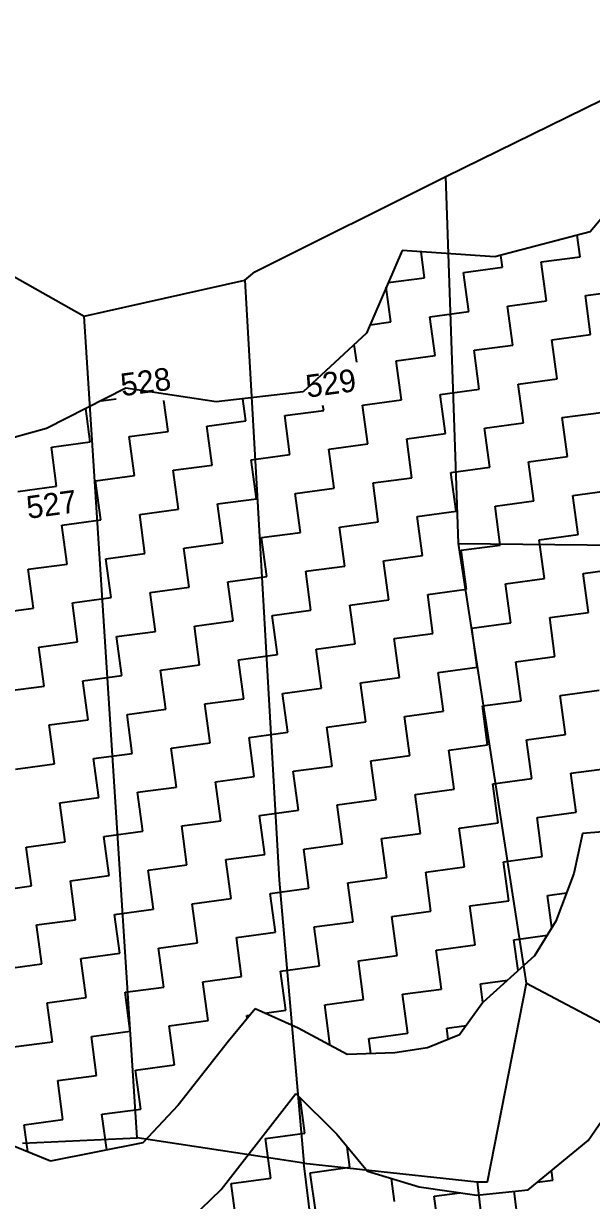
# Model space of a CAD drawing. Header units: metres. Extents: x 318393 to 319412, y 1868341 to 1869380.
# Drawn here: x 318831.5 to 318886.9, y 1869209.9 to 1869324.7 of the extents above; entities that cross this region are included whole.
import ezdxf

# ---------------------------------------------------------------- set-up
doc = ezdxf.new("R2010")
doc.units = ezdxf.units.M
doc.header["$LTSCALE"] = 0.3
doc.header["$MEASUREMENT"] = 0
for name, color, linetype in [('POLY_HATCH', 12, 'CONTINUOUS'), ('POLY_PARCEL', 6, 'CONTINUOUS'), ('TEXT_PARCEL', 7, 'CONTINUOUS'), ('V_BOUND_LINE', 7, 'CONTINUOUS')]:
    doc.layers.add(name, color=color, linetype=linetype)
doc.styles.add('TEXT_MAP', font='')
doc.styles.get('TEXT_MAP').set_extended_font_data('Kruti Dev 050')

msp = doc.modelspace()

# ---------------------------------------------------------------- linework, layer by layer
at = {"layer": 'POLY_HATCH'}
for p, q in [((318893.36, 1869312.2), (318886.8, 1869304.39)), ((318886.8, 1869304.39), (318877.48, 1869301.94)), ((318868.42, 1869302.58), (318864.95, 1869294.5)), ((318877.48, 1869301.94), (318868.42, 1869302.58)), ((318864.95, 1869294.5), (318858.78, 1869288.77)), ((318841.46, 1869289.13), (318833.7, 1869285.21)), ((318850.28, 1869287.79), (318841.46, 1869289.13)), ((318858.78, 1869288.77), (318850.28, 1869287.79)), ((318833.7, 1869285.21), (318825.38, 1869282.9)), ((318892.06, 1869246.17), (318886.05, 1869245.69)), ((318886.05, 1869245.69), (318885.19, 1869241.8)), ((318885.19, 1869241.8), (318883.44, 1869237.14)), ((318883.44, 1869237.14), (318881.36, 1869233.74)), ((318881.36, 1869233.74), (318876.31, 1869229.21)), ((318876.31, 1869229.21), (318874.03, 1869226.03)), ((318854.09, 1869228.58), (318851.48, 1869225.44)), ((318858.28, 1869226.69), (318854.09, 1869228.58)), ((318863.06, 1869224.14), (318858.28, 1869226.69)), ((318851.48, 1869225.44), (318846.55, 1869219.18)), ((318874.03, 1869226.03), (318870.92, 1869224.79)), ((318867.71, 1869224.28), (318863.06, 1869224.14)), ((318870.92, 1869224.79), (318867.71, 1869224.28)), ((318886.6, 1869215.73), (318892.35, 1869224.13)), ((318850.76, 1869210.97), (318858.06, 1869220.31)), ((318858.06, 1869220.31), (318862.04, 1869216.34)), ((318846.55, 1869219.18), (318843.11, 1869215.51)), ((318862.04, 1869216.34), (318865.06, 1869212.74)), ((318834.09, 1869213.72), (318828.8, 1869215.87)), ((318843.11, 1869215.51), (318834.09, 1869213.72)), ((318880.73, 1869210.92), (318886.6, 1869215.73)), ((318865.06, 1869212.74), (318870.11, 1869211.21)), ((318843.65, 1869204.11), (318850.76, 1869210.97)), ((318870.11, 1869211.21), (318875.71, 1869210.41)), ((318875.71, 1869210.41), (318880.73, 1869210.92))]:
    msp.add_line(p, q, dxfattribs=at)
at = {"layer": 'POLY_HATCH', "linetype": 'Continuous'}
for p, q in [((318885.81, 1869301.96), (318885.53, 1869304.05)), ((318870.62, 1869299.91), (318870.28, 1869302.45)), ((318878.22, 1869300.94), (318878.06, 1869302.09)), ((318882.02, 1869301.45), (318885.81, 1869301.96)), ((318882.53, 1869297.65), (318882.02, 1869301.45)), ((318874.42, 1869300.42), (318878.22, 1869300.94)), ((318874.93, 1869296.62), (318874.42, 1869300.42)), ((318867.34, 1869295.6), (318866.88, 1869298.99)), ((318867.07, 1869299.43), (318870.62, 1869299.91)), ((318878.73, 1869297.14), (318882.53, 1869297.65)), ((318886.33, 1869298.17), (318890.13, 1869298.68)), ((318886.84, 1869294.37), (318886.33, 1869298.17)), ((318871.13, 1869296.11), (318874.93, 1869296.62)), ((318879.24, 1869293.34), (318878.73, 1869297.14)), ((318865.3, 1869295.32), (318867.34, 1869295.6)), ((318871.65, 1869292.31), (318871.13, 1869296.11)), ((318883.04, 1869293.85), (318886.84, 1869294.37)), ((318864, 1869291.67), (318863.76, 1869293.4)), ((318875.45, 1869292.83), (318879.24, 1869293.34)), ((318883.56, 1869290.05), (318883.04, 1869293.85)), ((318867.85, 1869291.8), (318871.65, 1869292.31)), ((318875.96, 1869289.03), (318875.45, 1869292.83)), ((318868.36, 1869288), (318867.85, 1869291.8)), ((318879.76, 1869289.54), (318883.56, 1869290.05)), ((318872.16, 1869288.51), (318875.96, 1869289.03)), ((318872.67, 1869284.72), (318872.16, 1869288.51)), ((318880.27, 1869285.74), (318879.76, 1869289.54)), ((318839.04, 1869287.9), (318840.49, 1869288.1)), ((318845.57, 1869284.92), (318845.17, 1869287.92)), ((318853.17, 1869285.95), (318852.88, 1869288.09)), ((318860.77, 1869286.97), (318860.7, 1869287.44)), ((318864.56, 1869287.49), (318868.36, 1869288)), ((318865.08, 1869283.69), (318864.56, 1869287.49)), ((318837.97, 1869283.89), (318837.53, 1869287.14)), ((318856.97, 1869286.46), (318860.77, 1869286.97)), ((318857.48, 1869282.66), (318856.97, 1869286.46)), ((318884.07, 1869286.26), (318887.87, 1869286.77)), ((318884.58, 1869282.46), (318884.07, 1869286.26)), ((318849.37, 1869285.43), (318853.17, 1869285.95)), ((318849.88, 1869281.63), (318849.37, 1869285.43)), ((318876.47, 1869285.23), (318880.27, 1869285.74)), ((318876.99, 1869281.43), (318876.47, 1869285.23)), ((318834.18, 1869283.38), (318837.97, 1869283.89)), ((318841.77, 1869284.41), (318845.57, 1869284.92)), ((318842.29, 1869280.61), (318841.77, 1869284.41)), ((318868.88, 1869284.2), (318872.67, 1869284.72)), ((318869.39, 1869280.4), (318868.88, 1869284.2)), ((318834.69, 1869279.58), (318834.18, 1869283.38)), ((318861.28, 1869283.17), (318865.08, 1869283.69)), ((318861.79, 1869279.38), (318861.28, 1869283.17)), ((318846.08, 1869281.12), (318849.88, 1869281.63)), ((318853.68, 1869282.15), (318857.48, 1869282.66)), ((318854.2, 1869278.35), (318853.68, 1869282.15)), ((318880.78, 1869281.94), (318884.58, 1869282.46)), ((318881.3, 1869278.15), (318880.78, 1869281.94)), ((318838.49, 1869280.09), (318842.29, 1869280.61)), ((318846.6, 1869277.32), (318846.08, 1869281.12)), ((318865.59, 1869279.89), (318869.39, 1869280.4)), ((318873.19, 1869280.92), (318876.99, 1869281.43)), ((318873.7, 1869277.12), (318873.19, 1869280.92)), ((318830.89, 1869279.07), (318834.69, 1869279.58)), ((318839, 1869276.3), (318838.49, 1869280.09)), ((318857.99, 1869278.86), (318861.79, 1869279.38)), ((318866.1, 1869276.09), (318865.59, 1869279.89)), ((318850.4, 1869277.84), (318854.2, 1869278.35)), ((318858.51, 1869275.06), (318857.99, 1869278.86)), ((318877.5, 1869277.63), (318881.3, 1869278.15)), ((318885.1, 1869278.66), (318888.9, 1869279.17)), ((318885.61, 1869274.86), (318885.1, 1869278.66)), ((318842.8, 1869276.81), (318846.6, 1869277.32)), ((318850.91, 1869274.04), (318850.4, 1869277.84)), ((318869.9, 1869276.6), (318873.7, 1869277.12)), ((318878.01, 1869273.83), (318877.5, 1869277.63)), ((318835.2, 1869275.78), (318839, 1869276.3)), ((318843.31, 1869273.01), (318842.8, 1869276.81)), ((318862.31, 1869275.58), (318866.1, 1869276.09)), ((318870.42, 1869272.81), (318869.9, 1869276.6)), ((318835.72, 1869271.98), (318835.2, 1869275.78)), ((318854.71, 1869274.55), (318858.51, 1869275.06)), ((318862.82, 1869271.78), (318862.31, 1869275.58)), ((318881.81, 1869274.35), (318885.61, 1869274.86)), ((318847.11, 1869273.52), (318850.91, 1869274.04)), ((318847.63, 1869269.73), (318847.11, 1869273.52)), ((318855.22, 1869270.75), (318854.71, 1869274.55)), ((318874.21, 1869273.32), (318878.01, 1869273.83)), ((318882.33, 1869270.55), (318881.81, 1869274.35)), ((318839.51, 1869272.5), (318843.31, 1869273.01)), ((318840.03, 1869268.7), (318839.51, 1869272.5)), ((318866.62, 1869272.29), (318870.42, 1869272.81)), ((318874.73, 1869269.52), (318874.21, 1869273.32)), ((318831.92, 1869271.47), (318835.72, 1869271.98)), ((318832.43, 1869267.67), (318831.92, 1869271.47)), ((318859.02, 1869271.27), (318862.82, 1869271.78)), ((318859.53, 1869267.47), (318859.02, 1869271.27)), ((318867.13, 1869268.49), (318866.62, 1869272.29)), ((318886.12, 1869271.06), (318889.92, 1869271.58)), ((318851.42, 1869270.24), (318855.22, 1869270.75)), ((318851.94, 1869266.44), (318851.42, 1869270.24)), ((318878.53, 1869270.03), (318882.33, 1869270.55)), ((318886.64, 1869267.26), (318886.12, 1869271.06)), ((318843.83, 1869269.21), (318847.63, 1869269.73)), ((318844.34, 1869265.41), (318843.83, 1869269.21)), ((318870.93, 1869269.01), (318874.73, 1869269.52)), ((318871.44, 1869265.21), (318870.93, 1869269.01)), ((318879.04, 1869266.24), (318878.53, 1869270.03)), ((318836.23, 1869268.18), (318840.03, 1869268.7)), ((318836.74, 1869264.39), (318836.23, 1869268.18)), ((318863.33, 1869267.98), (318867.13, 1869268.49)), ((318863.85, 1869264.18), (318863.33, 1869267.98)), ((318828.63, 1869267.16), (318832.43, 1869267.67)), ((318855.74, 1869266.95), (318859.53, 1869267.47)), ((318856.25, 1869263.16), (318855.74, 1869266.95)), ((318882.84, 1869266.75), (318886.64, 1869267.26)), ((318883.35, 1869262.95), (318882.84, 1869266.75)), ((318848.14, 1869265.93), (318851.94, 1869266.44)), ((318848.65, 1869262.13), (318848.14, 1869265.93)), ((318875.24, 1869265.72), (318879.04, 1869266.24)), ((318875.76, 1869261.92), (318875.24, 1869265.72)), ((318832.94, 1869263.87), (318836.74, 1869264.39)), ((318840.54, 1869264.9), (318844.34, 1869265.41)), ((318841.06, 1869261.1), (318840.54, 1869264.9)), ((318867.64, 1869264.7), (318871.44, 1869265.21)), ((318868.16, 1869260.9), (318867.64, 1869264.7)), ((318833.46, 1869260.07), (318832.94, 1869263.87)), ((318860.05, 1869263.67), (318863.85, 1869264.18)), ((318860.56, 1869259.87), (318860.05, 1869263.67)), ((318844.85, 1869261.61), (318848.65, 1869262.13)), ((318852.45, 1869262.64), (318856.25, 1869263.16)), ((318852.96, 1869258.84), (318852.45, 1869262.64)), ((318879.55, 1869262.44), (318883.35, 1869262.95)), ((318880.07, 1869258.64), (318879.55, 1869262.44)), ((318837.26, 1869260.59), (318841.06, 1869261.1)), ((318845.37, 1869257.82), (318844.85, 1869261.61)), ((318864.36, 1869260.38), (318868.16, 1869260.9)), ((318871.96, 1869261.41), (318875.76, 1869261.92)), ((318872.47, 1869257.61), (318871.96, 1869261.41)), ((318829.66, 1869259.56), (318833.46, 1869260.07)), ((318837.77, 1869256.79), (318837.26, 1869260.59)), ((318856.76, 1869259.36), (318860.56, 1869259.87)), ((318864.87, 1869256.59), (318864.36, 1869260.38)), ((318849.17, 1869258.33), (318852.96, 1869258.84)), ((318857.28, 1869255.56), (318856.76, 1869259.36)), ((318876.27, 1869258.13), (318880.07, 1869258.64)), ((318883.87, 1869259.15), (318887.66, 1869259.67)), ((318884.38, 1869255.35), (318883.87, 1869259.15)), ((318841.57, 1869257.3), (318845.37, 1869257.82)), ((318849.68, 1869254.53), (318849.17, 1869258.33)), ((318868.67, 1869257.1), (318872.47, 1869257.61)), ((318876.78, 1869254.33), (318876.27, 1869258.13)), ((318833.97, 1869256.28), (318837.77, 1869256.79)), ((318842.08, 1869253.5), (318841.57, 1869257.3)), ((318861.07, 1869256.07), (318864.87, 1869256.59)), ((318869.19, 1869253.3), (318868.67, 1869257.1)), ((318834.49, 1869252.48), (318833.97, 1869256.28)), ((318853.48, 1869255.04), (318857.28, 1869255.56)), ((318861.59, 1869252.27), (318861.07, 1869256.07)), ((318880.58, 1869254.84), (318884.38, 1869255.35)), ((318845.88, 1869254.02), (318849.68, 1869254.53)), ((318846.39, 1869250.22), (318845.88, 1869254.02)), ((318853.99, 1869251.25), (318853.48, 1869255.04)), ((318872.98, 1869253.81), (318876.78, 1869254.33)), ((318881.09, 1869251.04), (318880.58, 1869254.84)), ((318838.28, 1869252.99), (318842.08, 1869253.5)), ((318838.8, 1869249.19), (318838.28, 1869252.99)), ((318865.39, 1869252.79), (318869.19, 1869253.3)), ((318873.5, 1869250.02), (318872.98, 1869253.81)), ((318830.69, 1869251.96), (318834.49, 1869252.48)), ((318857.79, 1869251.76), (318861.59, 1869252.27)), ((318858.3, 1869247.96), (318857.79, 1869251.76)), ((318865.9, 1869248.99), (318865.39, 1869252.79)), ((318884.89, 1869251.56), (318888.69, 1869252.07)), ((318850.19, 1869250.73), (318853.99, 1869251.25)), ((318850.71, 1869246.93), (318850.19, 1869250.73)), ((318877.3, 1869250.53), (318881.09, 1869251.04)), ((318885.41, 1869247.76), (318884.89, 1869251.56)), ((318842.6, 1869249.71), (318846.39, 1869250.22)), ((318843.11, 1869245.91), (318842.6, 1869249.71)), ((318869.7, 1869249.5), (318873.5, 1869250.02)), ((318870.21, 1869245.7), (318869.7, 1869249.5)), ((318877.81, 1869246.73), (318877.3, 1869250.53)), ((318835, 1869248.68), (318838.8, 1869249.19)), ((318835.51, 1869244.88), (318835, 1869248.68)), ((318862.1, 1869248.47), (318865.9, 1869248.99)), ((318862.62, 1869244.68), (318862.1, 1869248.47)), ((318854.51, 1869247.45), (318858.3, 1869247.96)), ((318855.02, 1869243.65), (318854.51, 1869247.45)), ((318881.61, 1869247.24), (318885.41, 1869247.76)), ((318882.12, 1869243.45), (318881.61, 1869247.24)), ((318846.91, 1869246.42), (318850.71, 1869246.93)), ((318847.42, 1869242.62), (318846.91, 1869246.42)), ((318874.01, 1869246.22), (318877.81, 1869246.73)), ((318874.52, 1869242.42), (318874.01, 1869246.22)), ((318831.71, 1869244.37), (318835.51, 1869244.88)), ((318839.31, 1869245.39), (318843.11, 1869245.91)), ((318839.82, 1869241.59), (318839.31, 1869245.39)), ((318866.41, 1869245.19), (318870.21, 1869245.7)), ((318866.93, 1869241.39), (318866.41, 1869245.19)), ((318832.23, 1869240.57), (318831.71, 1869244.37)), ((318858.82, 1869244.16), (318862.62, 1869244.68)), ((318859.33, 1869240.36), (318858.82, 1869244.16)), ((318843.62, 1869242.11), (318847.42, 1869242.62)), ((318851.22, 1869243.14), (318855.02, 1869243.65)), ((318851.73, 1869239.34), (318851.22, 1869243.14)), ((318878.32, 1869242.93), (318882.12, 1869243.45)), ((318878.84, 1869239.13), (318878.32, 1869242.93)), ((318836.03, 1869241.08), (318839.82, 1869241.59)), ((318844.14, 1869238.31), (318843.62, 1869242.11)), ((318863.13, 1869240.88), (318866.93, 1869241.39)), ((318870.73, 1869241.9), (318874.52, 1869242.42)), ((318871.24, 1869238.11), (318870.73, 1869241.9)), ((318828.43, 1869240.05), (318832.23, 1869240.57)), ((318836.54, 1869237.28), (318836.03, 1869241.08)), ((318855.53, 1869239.85), (318859.33, 1869240.36)), ((318863.64, 1869237.08), (318863.13, 1869240.88)), ((318847.94, 1869238.82), (318851.73, 1869239.34)), ((318856.05, 1869236.05), (318855.53, 1869239.85)), ((318875.04, 1869238.62), (318878.84, 1869239.13)), ((318882.64, 1869239.65), (318884.47, 1869239.89)), ((318883.06, 1869236.52), (318882.64, 1869239.65)), ((318840.34, 1869237.8), (318844.14, 1869238.31)), ((318848.45, 1869235.02), (318847.94, 1869238.82)), ((318867.44, 1869237.59), (318871.24, 1869238.11)), ((318875.55, 1869234.82), (318875.04, 1869238.62)), ((318832.74, 1869236.77), (318836.54, 1869237.28)), ((318833.25, 1869232.97), (318832.74, 1869236.77)), ((318840.85, 1869234), (318840.34, 1869237.8)), ((318859.84, 1869236.57), (318863.64, 1869237.08)), ((318867.95, 1869233.79), (318867.44, 1869237.59)), ((318852.25, 1869235.54), (318856.05, 1869236.05)), ((318860.36, 1869232.77), (318859.84, 1869236.57)), ((318879.35, 1869235.33), (318882.6, 1869235.77)), ((318844.65, 1869234.51), (318848.45, 1869235.02)), ((318845.16, 1869230.71), (318844.65, 1869234.51)), ((318852.76, 1869231.74), (318852.25, 1869235.54)), ((318871.75, 1869234.31), (318875.55, 1869234.82)), ((318879.76, 1869232.31), (318879.35, 1869235.33)), ((318837.05, 1869233.48), (318840.85, 1869234)), ((318837.57, 1869229.69), (318837.05, 1869233.48)), ((318864.16, 1869233.28), (318867.95, 1869233.79)), ((318872.27, 1869230.51), (318871.75, 1869234.31)), ((318829.46, 1869232.46), (318833.25, 1869232.97)), ((318856.56, 1869232.25), (318860.36, 1869232.77)), ((318857.07, 1869228.45), (318856.56, 1869232.25)), ((318864.67, 1869229.48), (318864.16, 1869233.28)), ((318848.96, 1869231.23), (318852.76, 1869231.74)), ((318849.48, 1869227.43), (318848.96, 1869231.23)), ((318876.07, 1869231.02), (318878.73, 1869231.38)), ((318841.37, 1869230.2), (318845.16, 1869230.71)), ((318841.88, 1869226.4), (318841.37, 1869230.2)), ((318868.47, 1869230), (318872.27, 1869230.51)), ((318868.98, 1869226.2), (318868.47, 1869230)), ((318876.31, 1869229.21), (318876.07, 1869231.02)), ((318833.77, 1869229.17), (318837.57, 1869229.69)), ((318834.28, 1869225.37), (318833.77, 1869229.17)), ((318860.87, 1869228.97), (318864.67, 1869229.48)), ((318861.38, 1869225.17), (318860.87, 1869228.97)), ((318853.27, 1869227.94), (318853.6, 1869227.98)), ((318853.31, 1869227.65), (318853.27, 1869227.94)), ((318855, 1869228.17), (318857.07, 1869228.45)), ((318845.68, 1869226.91), (318849.48, 1869227.43)), ((318846.19, 1869223.12), (318845.68, 1869226.91)), ((318872.78, 1869226.71), (318874.71, 1869226.97)), ((318872.93, 1869225.59), (318872.78, 1869226.71)), ((318830.48, 1869224.86), (318834.28, 1869225.37)), ((318838.08, 1869225.89), (318841.88, 1869226.4)), ((318838.59, 1869222.09), (318838.08, 1869225.89)), ((318865.18, 1869225.68), (318868.98, 1869226.2)), ((318865.38, 1869224.21), (318865.18, 1869225.68)), ((318861.18, 1869225.14), (318861.38, 1869225.17)), ((318842.39, 1869222.6), (318846.19, 1869223.12)), ((318849.99, 1869223.63), (318850.06, 1869223.64)), ((318850, 1869223.56), (318849.99, 1869223.63)), ((318834.8, 1869221.58), (318838.59, 1869222.09)), ((318842.91, 1869218.8), (318842.39, 1869222.6)), ((318835.31, 1869217.78), (318834.8, 1869221.58)), ((318858.94, 1869216.45), (318858.48, 1869219.89)), ((318839.11, 1869218.29), (318842.91, 1869218.8)), ((318831.51, 1869217.26), (318835.31, 1869217.78)), ((318831.87, 1869214.62), (318831.51, 1869217.26)), ((318839.58, 1869214.81), (318839.11, 1869218.29)), ((318855.08, 1869215.93), (318858.94, 1869216.45)), ((318855.61, 1869212.07), (318855.08, 1869215.93)), ((318863.32, 1869213.12), (318863.05, 1869215.13)), ((318859.46, 1869212.59), (318863.32, 1869213.12)), ((318883.14, 1869211.87), (318883.02, 1869212.8)), ((318851.75, 1869211.55), (318855.61, 1869212.07)), ((318852.27, 1869207.69), (318851.75, 1869211.55)), ((318859.99, 1869208.74), (318859.46, 1869212.59)), ((318867.7, 1869209.78), (318867.4, 1869212.03)), ((318881.63, 1869211.66), (318883.14, 1869211.87)), ((318871.56, 1869210.3), (318874.08, 1869210.64)), ((318879.8, 1869207.48), (318879.36, 1869210.78)), ((318872.09, 1869206.44), (318871.56, 1869210.3))]:
    msp.add_line(p, q, dxfattribs=at)
at = {"layer": 'POLY_PARCEL'}
for p, q in [((318873.95, 1869273.97), (318872.71, 1869309.78)), ((318853.08, 1869299.68), (318856.41, 1869241.15)), ((318842.54, 1869216.01), (318837.39, 1869296.16)), ((318873.95, 1869273.97), (318908.71, 1869273.63)), ((318880.57, 1869231.09), (318873.95, 1869273.97)), ((318856.41, 1869241.15), (318858.82, 1869213.54)), ((318876.77, 1869211.7), (318880.57, 1869231.09)), ((318880.57, 1869231.09), (318902.77, 1869219.35)), ((318831.37, 1869215.49), (318842.54, 1869216.01)), ((318858.82, 1869213.54), (318842.54, 1869216.01)), ((318859.55, 1869207.7), (318858.82, 1869213.54)), ((318858.82, 1869213.54), (318875.75, 1869211.71)), ((318875.75, 1869211.71), (318879.78, 1869177.3)), ((318875.75, 1869211.71), (318876.77, 1869211.7))]:
    msp.add_line(p, q, dxfattribs=at)
at = {"layer": 'V_BOUND_LINE'}
for p, q in [((318872.71, 1869309.78), (318903.09, 1869324.71)), ((318854.05, 1869300.48), (318872.71, 1869309.78)), ((318829.82, 1869300.41), (318837.39, 1869296.16)), ((318853.08, 1869299.68), (318854.05, 1869300.48)), ((318837.39, 1869296.16), (318853.08, 1869299.68))]:
    msp.add_line(p, q, dxfattribs=at)

# ---------------------------------------------------------------- texts
at = {"layer": 'TEXT_PARCEL', "style": 'TEXT_MAP'}
for s, p in [('528', (318841.09, 1869288.34)), ('529', (318859.17, 1869288.2)), ('527', (318831.9, 1869276.38))]:
    msp.add_text(s, height=2.208, rotation=7.6995, dxfattribs=at).set_placement(p)

doc.saveas('drawing.dxf')
